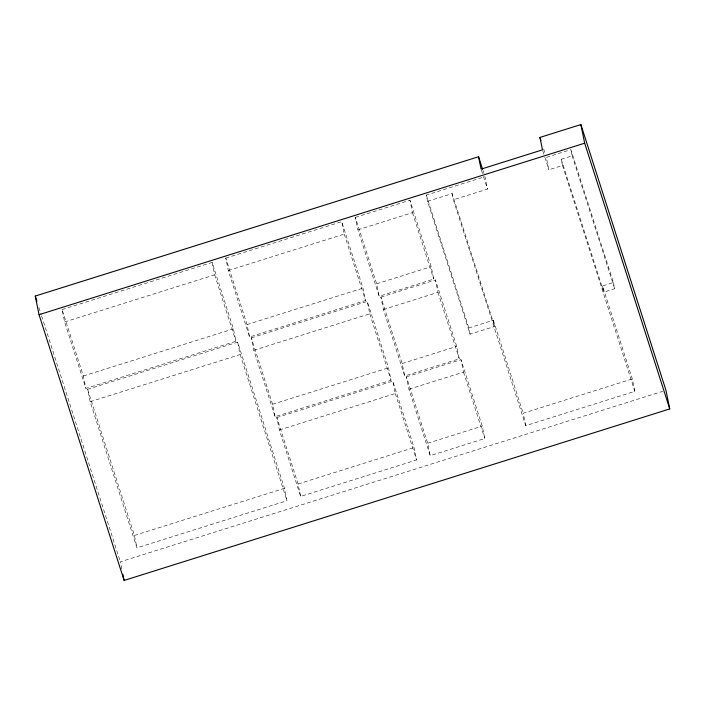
<?xml version="1.0" encoding="UTF-8"?>
<svg xmlns="http://www.w3.org/2000/svg" width="705" height="705" viewBox="0 0 705 705"><rect width="100%" height="100%" fill="white"/><g stroke="black" fill="none" stroke-linecap="round" stroke-linejoin="round"><path stroke-width="0.53" stroke-dasharray="3.52 2.64" d="M62.093 309.565L212.143 262.401L233.408 328.838L235.937 341.255L85.887 388.42L64.622 321.991L62.093 309.565L83.366 376.003L85.887 388.42M225.776 258.118L341.722 221.67L362.996 288.107L365.525 300.524L249.579 336.972L228.305 270.535L225.776 258.118L247.05 324.547L249.579 336.972M355.364 217.387L409.931 200.238L431.196 266.666L433.725 279.092L379.167 296.241L357.893 229.804L355.364 217.387L376.637 283.815L379.167 296.241M470.103 334.17L468.843 327.957L493.394 320.237L494.654 326.45L470.103 334.17L427.565 201.295L426.296 195.091L484.952 176.655L487.481 189.072L453.377 199.788L525.701 425.67L634.826 391.363L632.297 378.946L602.519 285.939L613.429 282.511L570.891 149.636L546.331 157.356L548.86 169.773L562.502 165.49L561.242 159.277L572.152 155.849L570.891 149.636M427.565 201.295L452.116 193.584L494.654 326.45M64.622 321.991L214.664 274.827L212.143 262.401M228.305 270.535L344.251 234.095L341.722 221.67M357.893 229.804L412.451 212.654L409.931 200.238M83.366 376.003L233.408 328.838M247.05 324.547L362.996 288.107M376.637 283.815L431.196 266.666M87.614 389.292L237.664 342.128L284.459 488.283L286.988 500.7L136.937 547.864L90.143 401.709L87.614 389.292L134.417 535.447L136.937 547.864M251.306 337.836L367.252 301.396L388.525 367.825L391.046 380.251L275.1 416.69L253.835 350.262L251.306 337.836L272.579 404.273L275.1 416.69M380.894 297.105L435.452 279.955L456.725 346.384L459.255 358.81L404.688 375.959L383.414 309.521L380.894 297.105L402.158 363.542L404.688 375.959M90.143 401.709L240.194 354.544L237.664 342.128M253.835 350.262L369.781 313.813L367.252 301.396M383.414 309.521L437.981 292.372L435.452 279.955M561.242 159.277L603.78 292.143L614.689 288.715L613.429 282.511M272.579 404.273L388.525 367.825M402.158 363.542L456.725 346.384M276.827 417.554L392.773 381.114L414.046 447.543L416.576 459.968L300.63 496.417L279.356 429.98L276.827 417.554L298.1 483.991L300.63 496.417M406.415 376.822L460.982 359.673L482.246 426.111L484.776 438.528L430.217 455.677L408.944 389.248L406.415 376.822L427.688 443.26L430.217 455.677M279.356 429.98L395.302 393.531L392.773 381.114M408.944 389.248L463.502 372.099L460.982 359.673M134.417 535.447L284.459 488.283M298.1 483.991L414.046 447.543M427.688 443.26L482.246 426.111M525.701 425.67L523.172 413.245L632.297 378.946M121.806 569.05L120.335 561.806L662.815 391.293M572.152 155.849L614.689 288.715M562.502 165.49L634.826 391.363M543.652 148.966L545.326 154.21M542.815 150.896L544.498 156.14M544.833 157.189L548.86 169.773M482.934 170.354L483.947 173.5M481.436 170.187L483.11 175.439M483.445 176.488L487.481 189.072M493.394 320.237L523.172 413.245M426.296 195.091L468.843 327.957M412.451 212.654L433.725 279.092M437.981 292.372L459.255 358.81M463.502 372.099L484.776 438.528M344.251 234.095L365.525 300.524M369.781 313.813L391.046 380.251M395.302 393.531L416.576 459.968M214.664 274.827L235.937 341.255M240.194 354.544L286.988 500.7M38.934 307.583L41.278 314.906M41.613 315.946L120.335 561.806M602.519 285.939L603.78 292.143M452.116 193.584L453.377 199.788"/><path stroke-width="1.06" d="M478.572 156.721L481.101 169.138L542.48 149.848L539.951 137.431L580.876 124.565L665.961 390.297L669.75 408.926L124.124 580.435L39.039 314.703L35.25 296.074L478.572 156.721L482.599 169.306M39.039 314.703L584.665 143.194L580.876 124.565M584.665 143.194L669.75 408.926M539.951 137.431L540.964 140.577M35.25 296.074L36.924 301.299M122.864 574.222L124.124 580.435"/></g></svg>
